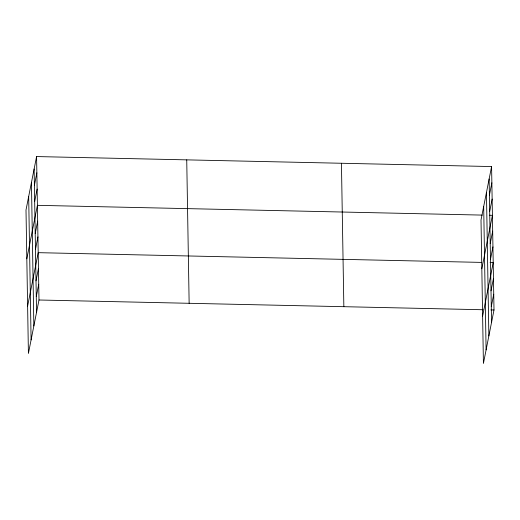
<?xml version="1.0" encoding="UTF-8"?>
<svg xmlns="http://www.w3.org/2000/svg" width="520" height="520" viewBox="0 0 520 520"><rect width="100%" height="100%" fill="white"/><g stroke="black" fill="none" stroke-linecap="round" stroke-linejoin="round"><path stroke-width="0.78" d="M36.582 156.566L26 210.015L28.412 353.444L38.994 300.001L36.582 156.566L491.589 166.556L494 309.985L483.418 363.435L481.007 219.999L491.589 166.556M34.398 185.244L36.855 172.822M34.671 201.5L37.128 189.078M26.819 258.778L37.401 205.335L482.241 215.098M35.211 233.532L37.668 221.111M35.477 249.314L37.934 236.893M27.619 306.111L38.201 252.668L481.475 262.399M36.004 280.865L38.461 268.45M36.27 296.647L38.727 284.226M489.404 195.228L491.862 182.812M489.678 211.484L492.135 199.062M481.825 268.769L492.407 215.319L489.281 215.254M490.217 243.516L492.674 231.101M490.477 259.298L492.941 246.877M482.625 316.101L493.207 262.652L490.074 262.587M491.01 290.849L493.467 278.434M491.276 306.631L493.734 294.209M38.994 300.001L483.054 309.745M490.874 309.92L494 309.985M489.132 178.971L491.543 322.406M486.447 192.511L488.859 335.946M483.685 206.459L486.096 349.895M341.438 163.261L343.85 306.69M186.732 159.861L189.144 303.297M34.125 168.987L36.537 312.423M31.441 182.526L33.852 325.962M28.678 196.475L31.09 339.911"/></g></svg>
